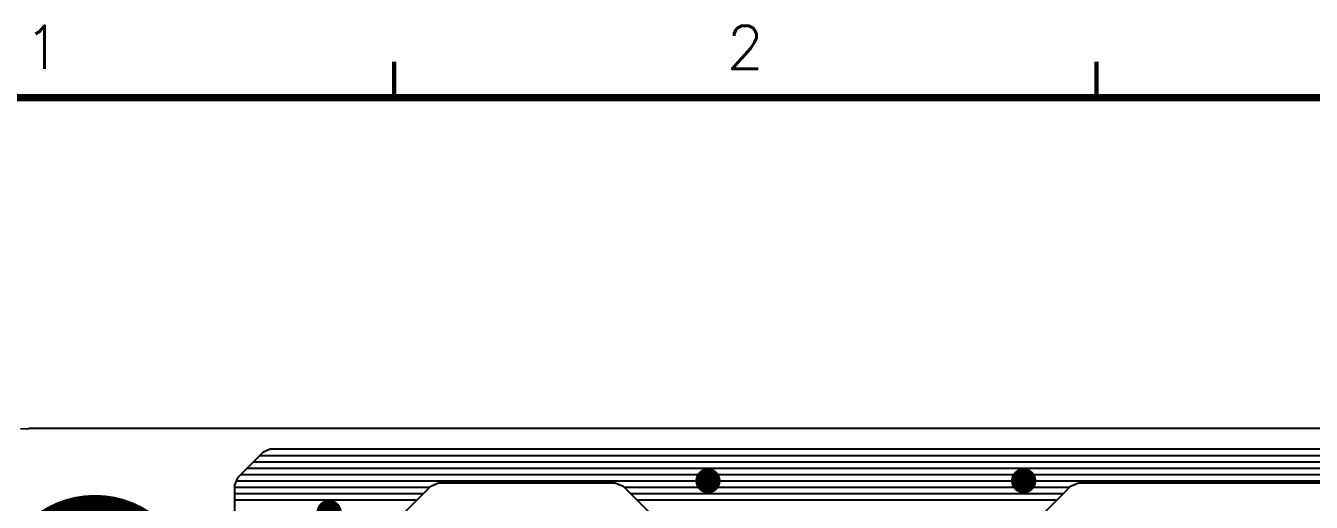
# Model space of a CAD drawing. Extents: x 295 to 953, y 10 to 290.
# Drawn here: x 515.2 to 604.4, y 256.9 to 290 of the extents above; entities that cross this region are included whole.
import ezdxf
from ezdxf.enums import TextEntityAlignment as Align

# ---------------------------------------------------------------- set-up
doc = ezdxf.new("R2010")
doc.units = 0
doc.header["$LTSCALE"] = 5
doc.header["$MEASUREMENT"] = 0
doc.layers.get('0').update_dxf_attribs({"linetype": 'CONTINUOUS', "lineweight": 25})
for name, color, linetype in [('DV-PEI-A6_TOP', 5, 'CONTINUOUS'), ('문자', 4, 'CONTINUOUS'), ('테두리', 3, 'CONTINUOUS')]:
    doc.layers.add(name, color=color, linetype=linetype)
doc.styles.get("Standard").update_dxf_attribs({"font": 'simplex.shx'})

# ---------------------------------------------------------------- blocks, each defined once
blk = doc.blocks.new('C')
at = {"layer": '테두리'}
for points, const_width in [([(63.75, 287.5), (63.75, 285)], 0.3), ([(112.5, 287.5), (112.5, 285)], 0.3), ([(15, 285), (15, 15), (405, 15), (405, 285), (15, 285)], 0.5)]:
    blk.add_lwpolyline(points, dxfattribs=dict(at, const_width=const_width))
at = {"layer": '문자'}
for s, p in [('1', (39.375, 288.5)), ('2', (88.125, 288.5))]:
    blk.add_text(s, height=3, dxfattribs=at).set_placement(p, align=Align.MIDDLE)

msp = doc.modelspace()

# ---------------------------------------------------------------- linework, layer by layer
for points, const_width in [([(562.078, 258.372, 1), (562.954, 258.372, 1)], 0.876), ([(583.985, 258.372, 1), (584.862, 258.372, 1)], 0.876), ([(516.525, 250.497, 1), (523.424, 250.497, 1)], 6.899), ([(535.789, 256.181, 1), (536.665, 256.181, 1)], 0.876)]:
    msp.add_lwpolyline(points, format="xyb", close=True, dxfattribs=dict(const_width=const_width))
at = {"layer": 'DV-PEI-A6_TOP', "color": 7}
for p, q in [((514.804, 261.976), (515.377, 262)), ((858.075, 262), (515.377, 262)), ((532.143, 260.562), (531.629, 260.346)), ((823.946, 260.562), (532.143, 260.562)), ((531.629, 260.346), (529.865, 258.582)), ((530.963, 259.686), (616.134, 259.686)), ((531.402, 260.124), (841.179, 260.124)), ((530.087, 258.81), (615.252, 258.81)), ((530.525, 259.248), (615.544, 259.248)), ((529.865, 258.582), (529.649, 258.068)), ((529.649, 258.068), (529.655, 244.065)), ((529.649, 257.934), (543.214, 257.934)), ((529.777, 258.372), (615.047, 258.372)), ((542.875, 257.589), (543.284, 257.998)), ((543.284, 257.998), (543.822, 258.226)), ((543.822, 258.226), (556.084, 258.226)), ((556.084, 258.226), (556.621, 257.998)), ((556.621, 257.998), (558.596, 256.023)), ((556.692, 257.934), (587.613, 257.934)), ((587.274, 257.589), (587.683, 257.998)), ((587.683, 257.998), (588.221, 258.226)), ((588.221, 258.226), (605.741, 258.226)), ((529.649, 257.495), (542.776, 257.495)), ((529.649, 257.057), (542.338, 257.057)), ((541.532, 256.245), (542.875, 257.589)), ((557.13, 257.495), (587.175, 257.495)), ((557.568, 257.057), (586.737, 257.057)), ((585.773, 256.088), (587.274, 257.589))]:
    msp.add_line(p, q, dxfattribs=at)

# ---------------------------------------------------------------- block references
msp.add_blockref('C', (476.978, 0))

doc.saveas('drawing.dxf')
